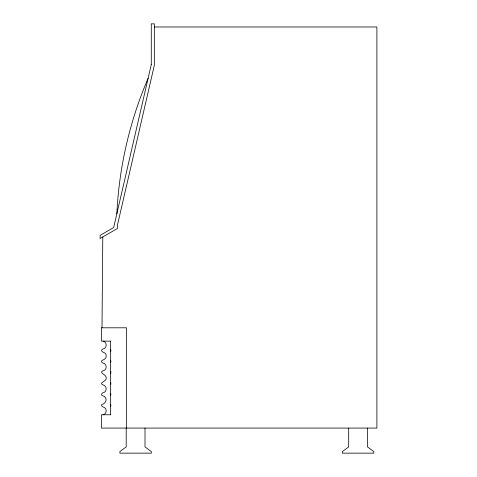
<?xml version="1.0" encoding="UTF-8"?>
<svg xmlns="http://www.w3.org/2000/svg" width="477" height="477" viewBox="0 0 477 477"><rect width="100%" height="100%" fill="white"/><g stroke="black" fill="none" stroke-linecap="round" stroke-linejoin="round"><path stroke-width="0.72" d="M102.006 327.806L102.793 236.95M116.847 213.791C119.053 167.248 129.69 121.134 148.108 78.329M110.831 349.742L110.831 351.31M110.831 360.707L110.831 362.276M110.831 371.678L110.831 373.247M110.831 382.643L110.831 384.212M110.831 393.614L110.831 395.177M110.831 404.579L110.831 406.148M103.139 414.763C106.305 414.149 107.301 409.618 104.731 407.704C103.533 407 100.796 406.648 101.804 404.579C106.955 403.262 107.975 396.745 102.048 395.505C100.754 394.091 102.489 392.529 103.98 392.535C106.914 391.229 106.914 386.591 103.98 385.291C96.956 382.948 107.212 381.499 106.228 377.945C106.437 374.057 96.807 372.71 104.731 370.122C107.301 368.202 106.305 363.671 103.139 363.063C101.81 363.104 101.088 361.292 102.048 360.385C104.344 359.724 106.866 357.923 106.127 355.115C105.966 352.354 102.65 352.795 101.649 350.929C101.19 348.532 104.511 349.176 105.363 347.548C107.17 345.384 105.924 341.687 103.139 341.127M154.333 26.986L376.896 26.986L376.896 428.084L101.434 428.084L101.434 414.763L110.855 414.763M110.855 341.127L101.434 341.127L101.434 327.806L126.5 327.806L126.5 428.084M367.493 428.084L367.493 446.883L373.813 451.582L373.813 453.15L342.373 453.15L342.373 451.582L348.693 446.883L348.693 428.084M145.008 428.084L145.008 446.883L151.334 451.582L151.334 453.15L119.888 453.15L119.888 451.582L126.208 446.883L126.208 428.084M110.563 341.127L110.563 414.763M151.275 64.586L113.675 227.535L100.104 235.37L100.104 238.5L117.384 228.525L117.384 225.388L154.333 65.289L154.333 23.85L151.275 23.85L151.275 64.586"/></g></svg>
